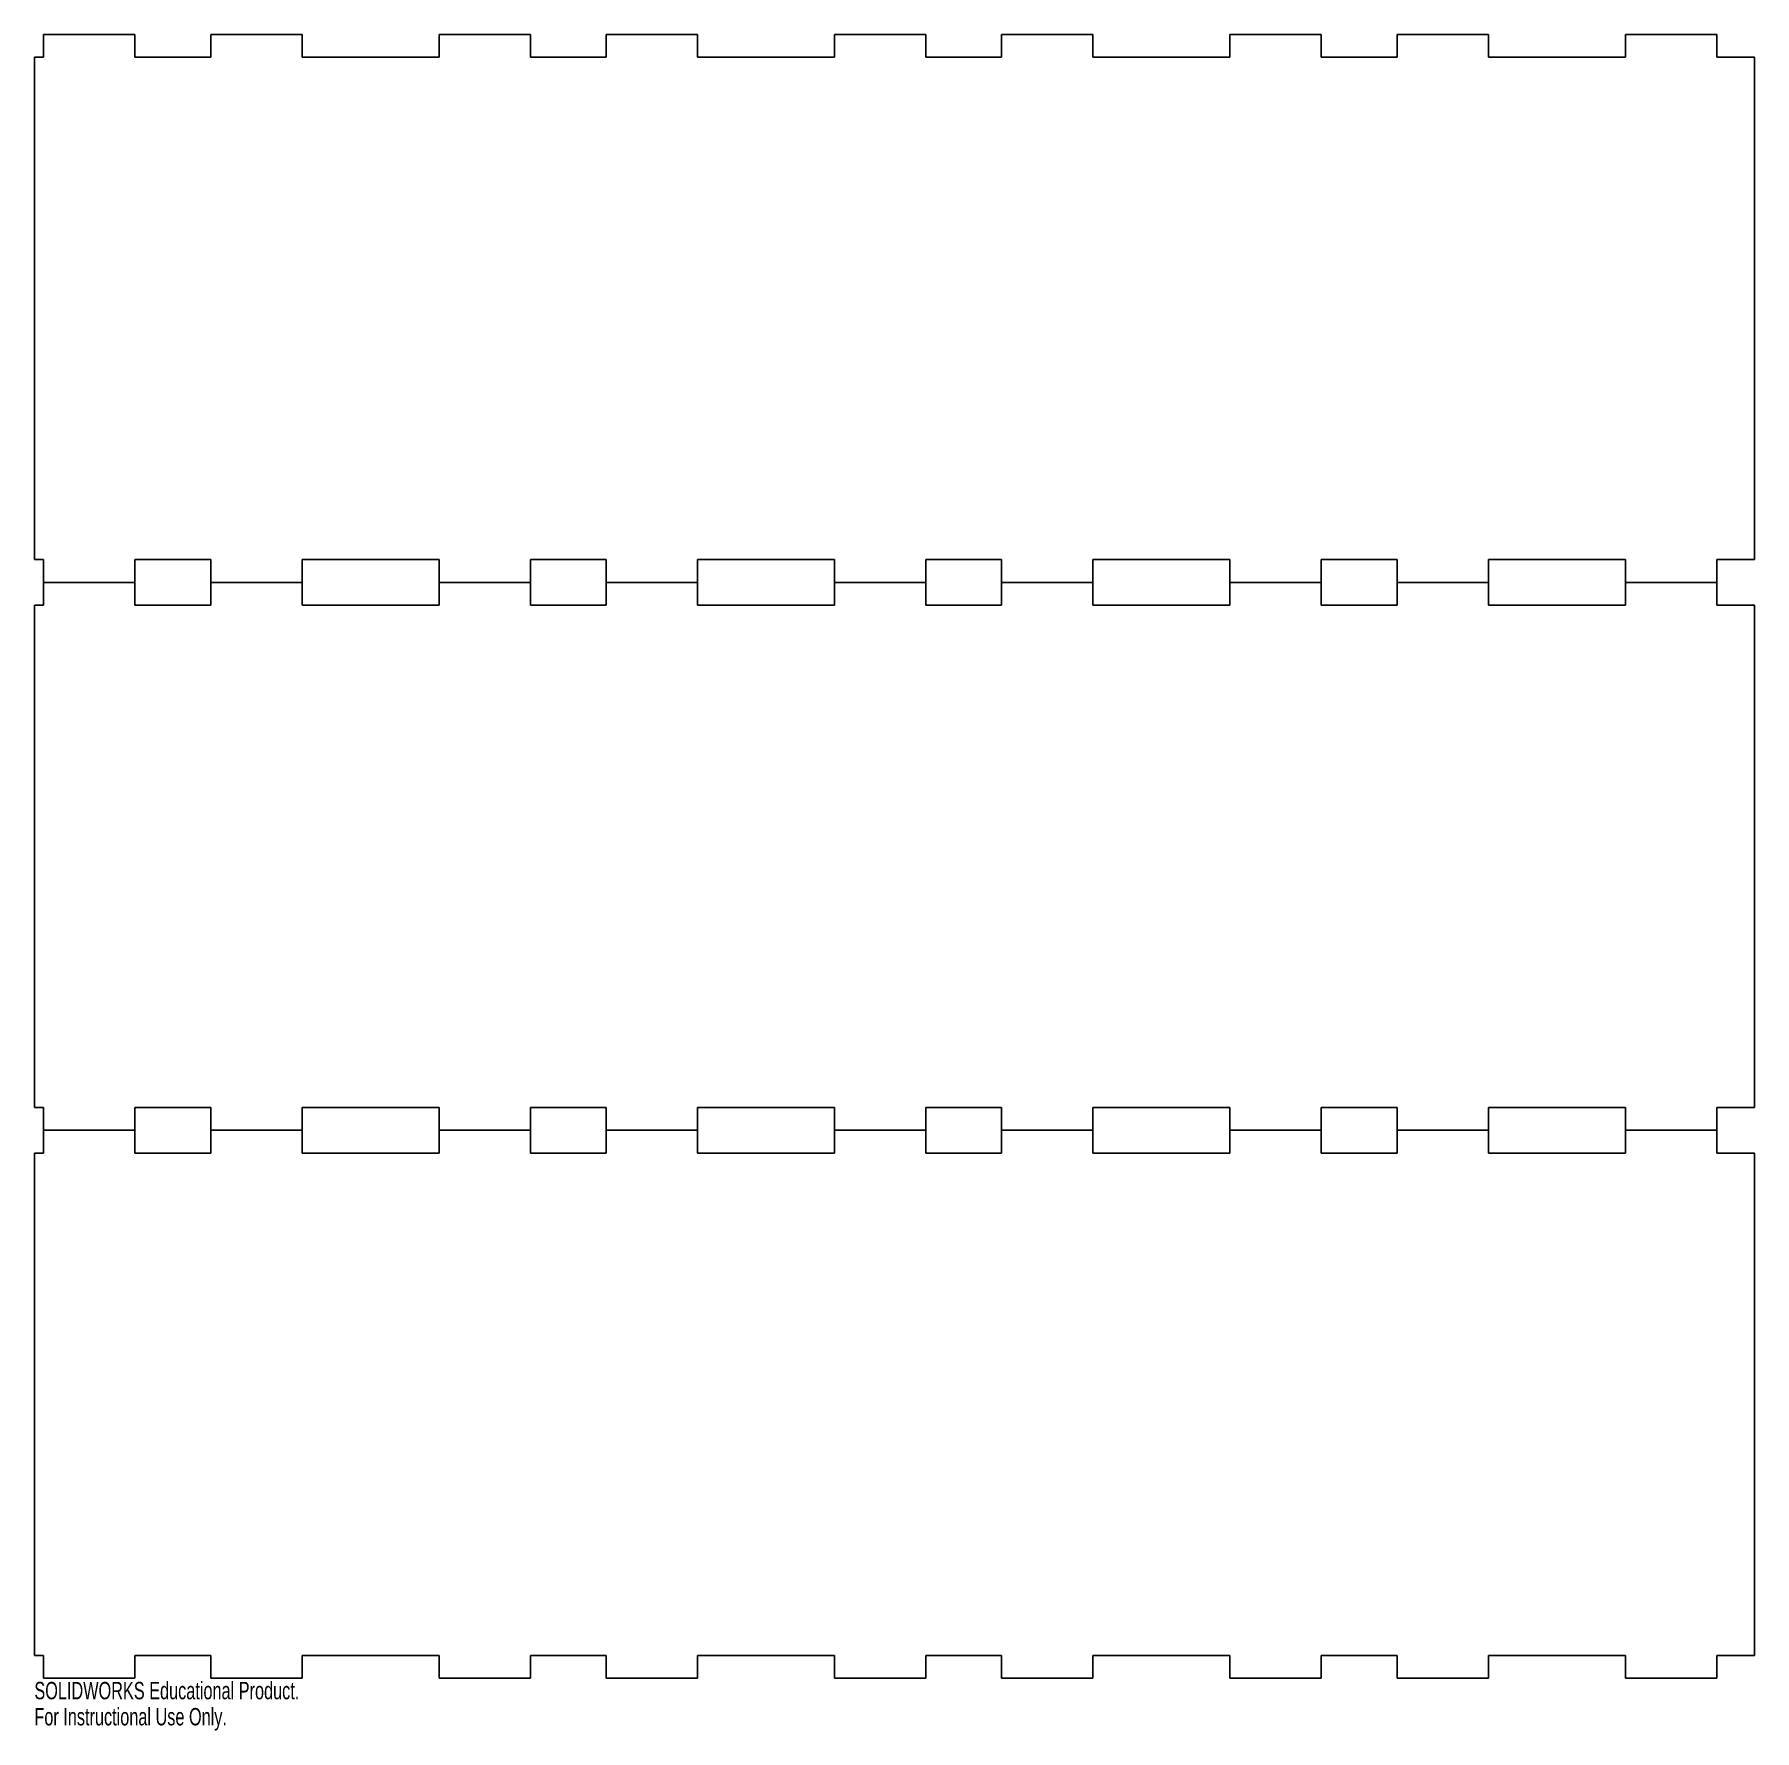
# Model space of a CAD drawing. Header units: inches. Extents: x -10.2 to 8.7, y -15.6 to 3.
import ezdxf

# ---------------------------------------------------------------- set-up
doc = ezdxf.new("R2010")
doc.units = ezdxf.units.IN
doc.header["$MEASUREMENT"] = 0
doc.styles.add('SLDTEXTSTYLE0', font='TXT', dxfattribs={"width": 0.7})

msp = doc.modelspace()

# ---------------------------------------------------------------- linework, layer by layer
at = {"color": 7, "linetype": 'Continuous', "lineweight": 25}
for p, q in [((-10.075, 3), (-10.075, 2.75)), ((-9.075, 3), (-10.075, 3)), ((-9.075, 2.75), (-9.075, 3)), ((-8.245, 3), (-8.245, 2.75)), ((-7.245, 3), (-8.245, 3)), ((-7.245, 2.75), (-7.245, 3)), ((-5.745, 3), (-5.745, 2.75)), ((-4.745, 3), (-5.745, 3)), ((-4.745, 2.75), (-4.745, 3)), ((-3.915, 3), (-3.915, 2.75)), ((-2.915, 3), (-3.915, 3)), ((-2.915, 2.75), (-2.915, 3)), ((-1.415, 3), (-1.415, 2.75)), ((-0.415, 3), (-1.415, 3)), ((-0.415, 2.75), (-0.415, 3)), ((0.415, 3), (0.415, 2.75)), ((1.415, 3), (0.415, 3)), ((1.415, 2.75), (1.415, 3)), ((2.915, 3), (2.915, 2.75)), ((3.915, 3), (2.915, 3)), ((3.915, 2.75), (3.915, 3)), ((4.745, 3), (4.745, 2.75)), ((5.745, 3), (4.745, 3)), ((5.745, 2.75), (5.745, 3)), ((7.245, 3), (7.245, 2.75)), ((8.245, 3), (7.245, 3)), ((8.245, 2.75), (8.245, 3)), ((-10.075, 2.75), (-10.176, 2.75)), ((-10.176, 2.75), (-10.176, -2.75)), ((-8.245, 2.75), (-9.075, 2.75)), ((-5.745, 2.75), (-7.245, 2.75)), ((-3.915, 2.75), (-4.745, 2.75)), ((-1.415, 2.75), (-2.915, 2.75)), ((0.415, 2.75), (-0.415, 2.75)), ((2.915, 2.75), (1.415, 2.75)), ((4.745, 2.75), (3.915, 2.75)), ((7.245, 2.75), (5.745, 2.75)), ((8.66, 2.75), (8.245, 2.75)), ((8.66, 2.75), (8.66, -2.75)), ((-10.075, -2.75), (-10.176, -2.75)), ((-10.075, -2.75), (-10.075, -3.25)), ((-9.075, -3.25), (-9.075, -2.75)), ((-8.245, -2.75), (-9.075, -2.75)), ((-8.245, -3.25), (-8.245, -2.75)), ((-7.245, -2.75), (-7.245, -3.25)), ((-5.745, -2.75), (-7.245, -2.75)), ((-5.745, -2.75), (-5.745, -3.25)), ((-4.745, -3.25), (-4.745, -2.75)), ((-3.915, -2.75), (-4.745, -2.75)), ((-3.915, -3.25), (-3.915, -2.75)), ((-2.915, -2.75), (-2.915, -3.25)), ((-1.415, -2.75), (-2.915, -2.75)), ((-1.415, -2.75), (-1.415, -3.25)), ((-0.415, -3.25), (-0.415, -2.75)), ((0.415, -2.75), (-0.415, -2.75)), ((0.415, -3.25), (0.415, -2.75)), ((1.415, -2.75), (1.415, -3.25)), ((2.915, -2.75), (1.415, -2.75)), ((2.915, -3.25), (2.915, -2.75)), ((3.915, -2.75), (3.915, -3.25)), ((4.745, -2.75), (3.915, -2.75)), ((4.745, -3.25), (4.745, -2.75)), ((5.745, -3.25), (5.745, -2.75)), ((7.245, -2.75), (5.745, -2.75)), ((7.245, -3.25), (7.245, -2.75)), ((8.245, -2.75), (8.245, -3.25)), ((8.66, -2.75), (8.245, -2.75)), ((-10.075, -3), (-9.075, -3)), ((-8.245, -3), (-7.245, -3)), ((-5.745, -3), (-4.745, -3)), ((-3.915, -3), (-2.915, -3)), ((-1.415, -3), (-0.415, -3)), ((0.415, -3), (1.415, -3)), ((2.915, -3), (3.915, -3)), ((4.745, -3), (5.745, -3)), ((7.245, -3), (8.245, -3)), ((-10.075, -3.25), (-10.176, -3.25)), ((-10.176, -3.25), (-10.176, -8.75)), ((-8.245, -3.25), (-9.075, -3.25)), ((-5.745, -3.25), (-7.245, -3.25)), ((-3.915, -3.25), (-4.745, -3.25)), ((-1.415, -3.25), (-2.915, -3.25)), ((0.415, -3.25), (-0.415, -3.25)), ((2.915, -3.25), (1.415, -3.25)), ((4.745, -3.25), (3.915, -3.25)), ((7.245, -3.25), (5.745, -3.25)), ((8.66, -3.25), (8.245, -3.25)), ((8.66, -3.25), (8.66, -8.75)), ((-10.075, -8.75), (-10.176, -8.75)), ((-10.075, -9.25), (-10.075, -8.75)), ((-9.075, -8.75), (-9.075, -9.25)), ((-8.245, -8.75), (-9.075, -8.75)), ((-8.245, -9.25), (-8.245, -8.75)), ((-7.245, -9.25), (-7.245, -8.75)), ((-5.745, -8.75), (-7.245, -8.75)), ((-5.745, -9.25), (-5.745, -8.75)), ((-4.745, -8.75), (-4.745, -9.25)), ((-3.915, -8.75), (-4.745, -8.75)), ((-3.915, -9.25), (-3.915, -8.75)), ((-2.915, -9.25), (-2.915, -8.75)), ((-1.415, -8.75), (-2.915, -8.75)), ((-1.415, -9.25), (-1.415, -8.75)), ((-0.415, -8.75), (-0.415, -9.25)), ((0.415, -8.75), (-0.415, -8.75)), ((0.415, -9.25), (0.415, -8.75)), ((1.415, -9.25), (1.415, -8.75)), ((2.915, -8.75), (1.415, -8.75)), ((2.915, -9.25), (2.915, -8.75)), ((3.915, -8.75), (3.915, -9.25)), ((4.745, -8.75), (3.915, -8.75)), ((4.745, -8.75), (4.745, -9.25)), ((5.745, -9.25), (5.745, -8.75)), ((7.245, -8.75), (5.745, -8.75)), ((7.245, -9.25), (7.245, -8.75)), ((8.245, -8.75), (8.245, -9.25)), ((8.66, -8.75), (8.245, -8.75)), ((-10.075, -9), (-9.075, -9)), ((-8.245, -9), (-7.245, -9)), ((-5.745, -9), (-4.745, -9)), ((-3.915, -9), (-2.915, -9)), ((-1.415, -9), (-0.415, -9)), ((0.415, -9), (1.415, -9)), ((2.915, -9), (3.915, -9)), ((4.745, -9), (5.745, -9)), ((7.245, -9), (8.245, -9)), ((-10.075, -9.25), (-10.176, -9.25)), ((-10.176, -9.25), (-10.176, -14.75)), ((-8.245, -9.25), (-9.075, -9.25)), ((-5.745, -9.25), (-7.245, -9.25)), ((-3.915, -9.25), (-4.745, -9.25)), ((-1.415, -9.25), (-2.915, -9.25)), ((0.415, -9.25), (-0.415, -9.25)), ((2.915, -9.25), (1.415, -9.25)), ((4.745, -9.25), (3.915, -9.25)), ((7.245, -9.25), (5.745, -9.25)), ((8.66, -9.25), (8.245, -9.25)), ((8.66, -9.25), (8.66, -14.75)), ((-10.075, -14.75), (-10.176, -14.75)), ((-10.075, -15), (-10.075, -14.75)), ((-8.245, -14.75), (-9.075, -14.75)), ((-9.075, -14.75), (-9.075, -15)), ((-8.245, -15), (-8.245, -14.75)), ((-5.745, -14.75), (-7.245, -14.75)), ((-7.245, -14.75), (-7.245, -15)), ((-5.745, -15), (-5.745, -14.75)), ((-3.915, -14.75), (-4.745, -14.75)), ((-4.745, -14.75), (-4.745, -15)), ((-3.915, -15), (-3.915, -14.75)), ((-1.415, -14.75), (-2.915, -14.75)), ((-2.915, -14.75), (-2.915, -15)), ((-1.415, -15), (-1.415, -14.75)), ((0.415, -14.75), (-0.415, -14.75)), ((-0.415, -14.75), (-0.415, -15)), ((0.415, -15), (0.415, -14.75)), ((2.915, -14.75), (1.415, -14.75)), ((1.415, -14.75), (1.415, -15)), ((2.915, -15), (2.915, -14.75)), ((4.745, -14.75), (3.915, -14.75)), ((3.915, -14.75), (3.915, -15)), ((4.745, -15), (4.745, -14.75)), ((7.245, -14.75), (5.745, -14.75)), ((5.745, -14.75), (5.745, -15)), ((7.245, -15), (7.245, -14.75)), ((8.66, -14.75), (8.245, -14.75)), ((8.245, -14.75), (8.245, -15)), ((-10.075, -15), (-9.075, -15)), ((-8.245, -15), (-7.245, -15)), ((-5.745, -15), (-4.745, -15)), ((-3.915, -15), (-2.915, -15)), ((-1.415, -15), (-0.415, -15)), ((0.415, -15), (1.415, -15)), ((2.915, -15), (3.915, -15)), ((4.745, -15), (5.745, -15)), ((7.245, -15), (8.245, -15))]:
    msp.add_line(p, q, dxfattribs=at)

# ---------------------------------------------------------------- texts
at = {"color": 7, "linetype": 'Continuous', "char_height": 0.1903, "attachment_point": 1, "style": 'SLDTEXTSTYLE0'}
for s, insert in [('SOLIDWORKS Educational Product.', (-10.176, -15.04)), ('For Instructional Use Only.', (-10.176, -15.326))]:
    msp.add_mtext(s, dxfattribs=dict(at, insert=insert))

doc.saveas('drawing.dxf')
